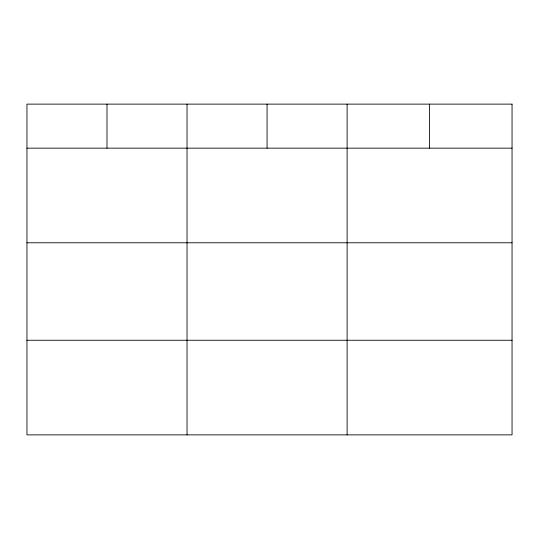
<?xml version="1.0" encoding="UTF-8"?>
<svg xmlns="http://www.w3.org/2000/svg" width="539" height="539" viewBox="0 0 539 539"><rect width="100%" height="100%" fill="white"/><g stroke="black" fill="none" stroke-linecap="round" stroke-linejoin="round"><path stroke-width="0.81" d="M26.95 148.164L512.05 148.164M26.95 242.779L512.05 242.779M26.95 340.257L512.05 340.257M429.583 104.128L429.583 148.164M347.116 104.128L347.116 434.872M267.074 104.128L267.074 148.164M187.033 104.128L187.033 434.872M106.992 104.128L106.992 148.164M512.05 104.128L26.95 104.128L26.95 434.872L512.05 434.872L512.05 104.128"/></g></svg>
